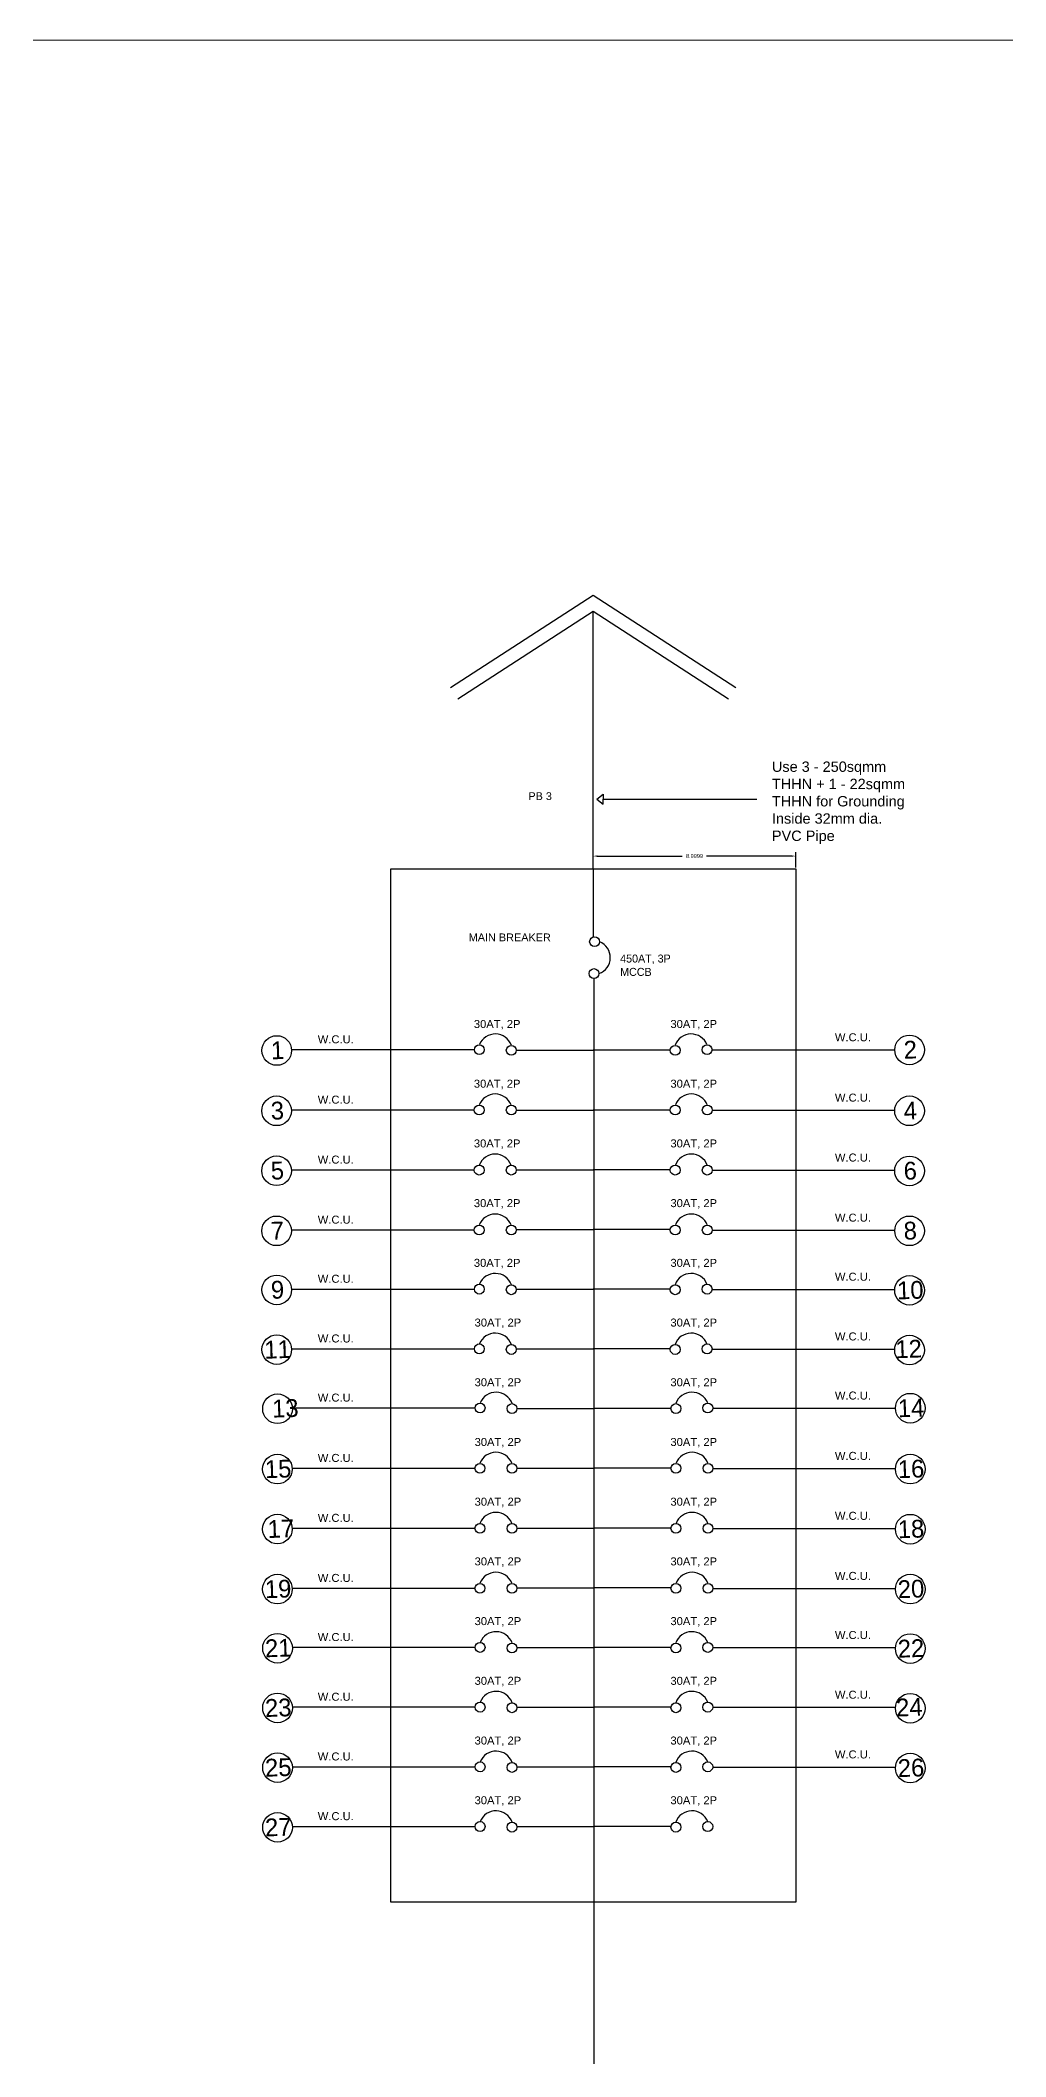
# Model space of a CAD drawing. Header units: inches. Extents: x -2 to 2474, y 1 to 287.
# Drawn here: x 1692.2 to 1735.1, y 185.4 to 275.1 of the extents above; entities that cross this region are included whole.
import ezdxf

# ---------------------------------------------------------------- set-up
doc = ezdxf.new("R2010")
doc.units = ezdxf.units.IN
doc.header["$MEASUREMENT"] = 0
doc.layers.add('PDF_BORDER', color=7, linetype='Continuous')
doc.styles.add('PDF Arial', font='arial.ttf')
doc.dimstyles.get("Standard").update_dxf_attribs({"dimtxt": 0.18, "dimasz": 0.18, "dimexe": 0.18, "dimexo": 0.0625, "dimgap": 0.09, "dimtad": 0, "dimtih": 1, "dimtoh": 1, "dimdec": 4, "dimzin": 0, "dimdsep": 46, "dimtxsty": 'Standard', "dimcen": 0.09, "dimadec": 0, "dimazin": 0, "dimtfac": 1, "dimtdec": 4, "dimtofl": 0, "dimtmove": 0, "dimatfit": 3, "dimfxl": 1, "dimtolj": 1, "dimtzin": 0, "dimarcsym": 0})

# ---------------------------------------------------------------- blocks, each defined once
blk = doc.blocks.new('*D25')
at = {"color": 0, "lineweight": -2, "transparency": 16777216}
for p, q in [((1716.738, 238.32), (1716.738, 239.005)), ((1716.918, 238.825), (1720.698, 238.825)), ((1725.558, 238.825), (1721.778, 238.825)), ((1725.738, 238.32), (1725.738, 239.005))]:
    blk.add_line(p, q, dxfattribs=at)
at = {"color": 0, "transparency": 16777216}
for points in [[(1716.918, 238.855), (1716.918, 238.795), (1716.738, 238.825)], [(1725.558, 238.855), (1725.558, 238.795), (1725.738, 238.825)]]:
    blk.add_solid(points, dxfattribs=at)
at = {"layer": 'Defpoints', "color": 0, "transparency": 16777216}
for p in [(1725.738, 238.825), (1716.738, 238.258), (1725.738, 238.258)]:
    blk.add_point(p, dxfattribs=at)
at = {"color": 0, "transparency": 16777216, "insert": (1721.238, 238.825), "char_height": 0.18, "attachment_point": 5}
blk.add_mtext('\\A1;8.9999', dxfattribs=at)

msp = doc.modelspace()

# ---------------------------------------------------------------- linework, layer by layer
for p, q in [((1710.39273, 246.32251), (1716.7382, 250.4372)), ((1716.7382, 250.4372), (1723.08368, 246.32251)), ((1710.71872, 245.81978), (1716.7382, 249.72308)), ((1716.7382, 238.25777), (1716.7382, 249.72308)), ((1716.7382, 249.72308), (1722.75768, 245.81978)), ((1716.89861, 241.35411), (1717.18086, 241.57314)), ((1716.89861, 241.35411), (1717.18086, 241.13508)), ((1717.18086, 241.57314), (1717.18086, 241.35411)), ((1717.18086, 241.35411), (1724.01551, 241.35411)), ((1717.18086, 241.13508), (1717.18086, 241.35411)), ((1716.77066, 233.37952), (1716.77066, 183.25823)), ((1713.31447, 230.18595), (1716.7382, 230.18595)), ((1720.16194, 230.18595), (1716.7382, 230.18595)), ((1713.31447, 227.52994), (1716.7382, 227.52994)), ((1720.16194, 227.52994), (1716.7382, 227.52994)), ((1713.31447, 224.87392), (1716.7382, 224.87392)), ((1720.16194, 224.87392), (1716.7382, 224.87392)), ((1713.31447, 222.21791), (1716.7382, 222.21791)), ((1720.16194, 222.21791), (1716.7382, 222.21791)), ((1713.31447, 219.56189), (1716.7382, 219.56189)), ((1720.16194, 219.56189), (1716.7382, 219.56189)), ((1713.31447, 216.90587), (1716.7382, 216.90587)), ((1720.16194, 216.90587), (1716.7382, 216.90587)), ((1713.34693, 214.24986), (1716.77066, 214.24986)), ((1720.19439, 214.24986), (1716.77066, 214.24986)), ((1713.34693, 211.59384), (1716.77066, 211.59384)), ((1720.19439, 211.59384), (1716.77066, 211.59384)), ((1713.34693, 208.93783), (1716.77066, 208.93783)), ((1720.19439, 208.93783), (1716.77066, 208.93783)), ((1713.34693, 206.28181), (1716.77066, 206.28181)), ((1720.19439, 206.28181), (1716.77066, 206.28181)), ((1713.34693, 203.6258), (1716.77066, 203.6258)), ((1720.19439, 203.6258), (1716.77066, 203.6258)), ((1713.34693, 200.96978), (1716.77066, 200.96978)), ((1720.19439, 200.96978), (1716.77066, 200.96978)), ((1713.34693, 198.31376), (1716.77066, 198.31376)), ((1720.19439, 198.31376), (1716.77066, 198.31376)), ((1713.34693, 195.65775), (1716.77066, 195.65775)), ((1720.19439, 195.65775), (1716.77066, 195.65775)), ((1720.19439, 192.29932), (1716.77066, 192.29932))]:
    msp.add_line(p, q)
at = {"linetype": 'Continuous', "lineweight": -3}
msp.add_line((1716.7382, 238.25777), (1716.7382, 235.2293), dxfattribs=at)
msp.add_lwpolyline([(1725.73813, 192.29932), (1707.73827, 192.29932), (1707.73827, 238.25777), (1725.73813, 238.25777)], close=True)
for points in [[(1711.4565, 230.20364), (1707.10312, 230.20364), (1703.32963, 230.20364)], [(1722.01991, 230.20364), (1726.37328, 230.20364), (1730.14118, 230.20364)], [(1711.44989, 227.52009), (1707.09652, 227.52009), (1703.32302, 227.52009)], [(1722.02651, 227.52009), (1726.37988, 227.52009), (1730.14024, 227.52009)], [(1711.44989, 224.85422), (1703.32302, 224.85422)], [(1722.02651, 224.85422), (1730.14053, 224.85422)], [(1711.44989, 222.18179), (1703.32302, 222.18179)], [(1722.02651, 222.18179), (1730.14068, 222.18179)], [(1711.4565, 219.55335), (1707.10312, 219.55335), (1703.32963, 219.55335)], [(1722.01991, 219.55335), (1726.37328, 219.55335), (1730.14118, 219.55335)], [(1711.4565, 216.89735), (1707.10312, 216.89735), (1703.32963, 216.89735)], [(1722.01991, 216.89735), (1726.37328, 216.89735), (1730.09929, 216.89735)], [(1711.48896, 214.26755), (1707.13558, 214.26755), (1703.36209, 214.26755)], [(1722.05236, 214.26755), (1726.40574, 214.26755), (1730.17364, 214.26755)], [(1711.48235, 211.58399), (1707.12898, 211.58399), (1703.35548, 211.58399)], [(1722.05897, 211.58399), (1726.41234, 211.58399), (1730.1727, 211.58399)], [(1711.48235, 208.91813), (1703.35548, 208.91813)], [(1722.05897, 208.91813), (1730.17299, 208.91813)], [(1711.48235, 206.24569), (1703.35548, 206.24569)], [(1722.05897, 206.24569), (1730.17314, 206.24569)], [(1711.48896, 203.61725), (1707.13558, 203.61725), (1703.36209, 203.61725)], [(1722.05236, 203.61725), (1726.40574, 203.61725), (1730.17364, 203.61725)], [(1711.48896, 200.96126), (1707.13558, 200.96126), (1703.36209, 200.96126)], [(1722.05236, 200.96126), (1726.40574, 200.96126), (1730.13175, 200.96126)], [(1711.48896, 198.30522), (1707.13558, 198.30522), (1703.36209, 198.30522)], [(1722.05236, 198.30522), (1726.40574, 198.30522), (1730.17364, 198.30522)], [(1711.48896, 195.64923), (1707.13558, 195.64923), (1703.36209, 195.64923)]]:
    msp.add_lwpolyline(points, dxfattribs=at)
for centre in [(1716.79766, 235.01752), (1716.77066, 233.59948), (1711.67646, 230.21295), (1713.0945, 230.18595), (1720.3819, 230.18595), (1721.79994, 230.21295), (1711.66986, 227.52994), (1713.09472, 227.52994), (1720.38168, 227.52994), (1721.80654, 227.52994), (1711.66986, 224.8575), (1713.09472, 224.8575), (1720.38168, 224.8575), (1721.80654, 224.8575), (1711.66986, 222.19164), (1713.09472, 222.19164), (1720.38168, 222.19164), (1721.80654, 222.19164), (1711.67646, 219.56266), (1713.0945, 219.53566), (1720.3819, 219.53566), (1721.79994, 219.56266), (1711.67646, 216.90666), (1713.0945, 216.87966), (1720.3819, 216.87966), (1721.79994, 216.90666), (1711.70892, 214.27686), (1713.12696, 214.24986), (1720.41436, 214.24986), (1721.8324, 214.27686), (1711.70232, 211.59384), (1713.12718, 211.59384), (1720.41414, 211.59384), (1721.839, 211.59384), (1711.70232, 208.92141), (1713.12718, 208.92141), (1720.41414, 208.92141), (1721.839, 208.92141), (1711.70232, 206.25554), (1713.12718, 206.25554), (1720.41414, 206.25554), (1721.839, 206.25554), (1711.70892, 203.62656), (1713.12696, 203.59956), (1720.41436, 203.59956), (1721.8324, 203.62656), (1711.70892, 200.97057), (1713.12696, 200.94357), (1720.41436, 200.94357), (1721.8324, 200.97057), (1711.70892, 198.31453), (1713.12696, 198.28753), (1720.41436, 198.28753), (1721.8324, 198.31453), (1711.70892, 195.65853), (1713.12696, 195.63154), (1720.41436, 195.63154), (1721.8324, 195.65853)]:
    msp.add_circle(centre, 0.21997, dxfattribs=at)
for centre in [(1702.67076, 230.1776), (1730.80056, 230.20364), (1702.66416, 227.49405), (1730.79911, 227.49405), (1702.66416, 224.82818), (1730.79911, 224.82162), (1702.66416, 222.15575), (1730.79955, 222.15577), (1702.67076, 219.52731), (1730.79911, 219.50962), (1702.67076, 216.87131), (1730.79911, 216.85362), (1702.70322, 214.24151), (1730.83302, 214.26755), (1702.69662, 211.55795), (1730.83157, 211.55795), (1702.69662, 208.89209), (1730.83157, 208.88552), (1702.69662, 206.21965), (1730.83201, 206.21967), (1702.70322, 203.59122), (1730.83157, 203.57353), (1702.70322, 200.93522), (1730.83157, 200.91753), (1702.70322, 198.27918), (1730.83157, 198.2615), (1702.70322, 195.62319)]:
    msp.add_circle(centre, 0.65938)
for centre, start, end in [((1716.7382, 234.30938), 289.7501892, 68.0683026), ((1712.38461, 230.15349), 19.7501892, 158.0683026), ((1721.0918, 230.15349), 21.9316974, 160.2498108), ((1712.379, 227.48396), 20.8470356, 159.1583819), ((1721.0974, 227.48396), 20.8416181, 159.1529644), ((1712.379, 224.81153), 20.8470356, 159.1583819), ((1721.0974, 224.81153), 20.8416181, 159.1529644), ((1712.379, 222.14566), 20.8470356, 159.1583819), ((1721.0974, 222.14566), 20.8416181, 159.1529644), ((1712.38461, 219.5032), 19.7501892, 158.0683026), ((1721.0918, 219.5032), 21.9316974, 160.2498108), ((1712.38461, 216.8472), 19.7501892, 158.0683026), ((1721.0918, 216.8472), 21.9316974, 160.2498108), ((1712.41707, 214.2174), 19.7501892, 158.0683026), ((1721.12426, 214.2174), 21.9316974, 160.2498108), ((1712.41146, 211.54787), 20.8470356, 159.1583819), ((1721.12986, 211.54787), 20.8416181, 159.1529644), ((1712.41146, 208.87544), 20.8470356, 159.1583819), ((1721.12986, 208.87544), 20.8416181, 159.1529644), ((1712.41146, 206.20957), 20.8470356, 159.1583819), ((1721.12986, 206.20957), 20.8416181, 159.1529644), ((1712.41707, 203.56711), 19.7501892, 158.0683026), ((1721.12426, 203.56711), 21.9316974, 160.2498108), ((1712.41707, 200.91111), 19.7501892, 158.0683026), ((1721.12426, 200.91111), 21.9316974, 160.2498108), ((1712.41707, 198.25507), 19.7501892, 158.0683026), ((1721.12426, 198.25507), 21.9316974, 160.2498108), ((1712.41707, 195.59908), 19.7501892, 158.0683026), ((1721.12426, 195.59908), 21.9316974, 160.2498108)]:
    msp.add_arc(centre, 0.7584, start, end, dxfattribs=at)
at = {"layer": 'PDF_BORDER', "lineweight": 9}
msp.add_lwpolyline([(1960.10956, 1.32463), (1546.42024, 1.32463), (1546.42024, 275.11011), (1960.10956, 275.11011)], close=True, dxfattribs=at)

# ---------------------------------------------------------------- texts
at = {"linetype": 'Continuous', "lineweight": 5, "insert": (1724.68191, 239.35831), "char_height": 0.4609429, "width": 6.0975479, "attachment_point": 7, "style": 'PDF Arial'}
msp.add_mtext('\\pxt6;Use 3 - 250sqmm THHN + 1 - 22sqmm THHN for Grounding \\P\\ptz;Inside 32mm dia. PVC Pipe', dxfattribs=at)
at = {"linetype": 'Continuous', "lineweight": 5, "attachment_point": 9, "style": 'PDF Arial'}
for s, insert, char_height in [('PB 3', (1714.90149, 241.31354), 0.34565), ('MAIN BREAKER', (1714.85182, 235.03624), 0.3456501)]:
    msp.add_mtext(s, dxfattribs=dict(at, insert=insert, char_height=char_height))
at = {"insert": (1717.93574, 234.44449), "char_height": 0.3559039, "width": 3.4395509, "attachment_point": 1}
msp.add_mtext('450AT, 3P MCCB', dxfattribs=at)
at = {"linetype": 'Continuous', "lineweight": -3, "char_height": 0.355904, "attachment_point": 7, "style": 'PDF Arial'}
for insert in [(1711.43136, 231.1122), (1720.17101, 231.1122), (1711.43136, 228.45618), (1720.17101, 228.45618), (1711.43136, 225.80017), (1720.17101, 225.80017), (1711.43136, 223.14415), (1720.17101, 223.14415), (1711.43136, 220.48814), (1720.17101, 220.48814), (1711.46382, 217.83212), (1720.17101, 217.83212), (1711.46382, 215.17611), (1720.17101, 215.17611), (1711.46382, 212.52009), (1720.17101, 212.52009), (1711.46382, 209.86407), (1720.17101, 209.86407), (1711.46382, 207.20806), (1720.17101, 207.20806), (1711.46382, 204.55204), (1720.17101, 204.55204), (1711.46382, 201.89603), (1720.17101, 201.89603), (1720.17101, 201.89603), (1711.46382, 199.24001), (1720.17101, 199.24001), (1711.46382, 196.584), (1720.17101, 196.584)]:
    msp.add_mtext('30AT, 2P', dxfattribs=dict(at, insert=insert))
at = {"linetype": 'Continuous', "lineweight": -3, "char_height": 0.791257, "attachment_point": 1, "rotation": 1.9816712}
for s, width, insert in [('\\pxqc;1', 0.5485164, (1702.41588, 230.57329)), ('\\pxqc;2', 0.5485164, (1730.54568, 230.59933)), ('\\pxqc;3', 0.5485164, (1702.40928, 227.88973)), ('\\pxqc;4', 0.5485164, (1730.54423, 227.88973)), ('\\pxqc;5', 0.5485164, (1702.40928, 225.22387)), ('\\pxqc;6', 0.5485164, (1730.54423, 225.2173)), ('\\pxqc;7', 0.5485164, (1702.40928, 222.55144)), ('\\pxqc;8', 0.5485164, (1730.54467, 222.55145)), ('\\pxqc;9', 0.5485164, (1702.41588, 219.923)), ('\\pxqc;10', 0.5485164, (1730.54423, 219.90531)), ('\\pxqc;11', 0.5485164, (1702.41588, 217.267)), ('\\pxqc;12', 0.791257, (1730.3498, 217.28463)), ('13', 0.5485164, (1702.44834, 214.6372)), ('\\pxqc;14', 0.5485164, (1730.57814, 214.66323)), ('\\pxqc;15', 0.5485164, (1702.44173, 211.95364)), ('\\pxqc;16', 0.5485164, (1730.57668, 211.95364)), ('\\pxqc;17', 0.791257, (1702.44173, 209.28777)), ('\\pxqc;18', 0.5485164, (1730.57668, 209.28121)), ('\\pxqc;19', 0.5485164, (1702.44173, 206.61534)), ('\\pxqc;20', 0.5485164, (1730.57713, 206.61536)), ('\\pxqc;21', 0.5485164, (1702.44834, 203.9869)), ('\\pxqc;22', 0.5485164, (1730.57668, 203.96921)), ('\\pxqc;23', 0.5485164, (1702.44834, 201.3309)), ('\\pxqc;24', 0.791257, (1730.38226, 201.34854)), ('\\pxqc;25', 0.5485164, (1702.44834, 198.67487)), ('\\pxqc;26', 0.5485164, (1730.57668, 198.65718)), ('\\pxqc;27', 0.5485164, (1702.44834, 196.01887))]:
    msp.add_mtext_dynamic_manual_height_columns(s, width=width, gutter_width=1.9621, heights=[0], dxfattribs=dict(at, insert=insert))
at = {"linetype": 'Continuous', "lineweight": -3, "char_height": 0.355904, "width": 1.3522404, "attachment_point": 9, "style": 'PDF Arial'}
for insert in [(1706.09416, 230.49177), (1729.08327, 230.58218), (1706.09416, 227.80821), (1729.08327, 227.89863), (1706.09416, 225.14235), (1729.08327, 225.23276), (1706.09416, 222.46991), (1729.08327, 222.56033), (1706.09416, 219.84147), (1729.08327, 219.93189), (1706.09416, 217.18548), (1729.08327, 217.27589), (1706.09416, 214.55567), (1729.08327, 214.64609), (1706.09416, 211.87212), (1729.08327, 211.96253), (1706.09416, 209.20625), (1729.08327, 209.29667), (1706.09416, 206.53382), (1729.08327, 206.62423), (1706.09416, 203.90538), (1729.08327, 203.9958), (1706.09416, 201.24938), (1729.08327, 201.3398), (1706.09416, 198.59335), (1729.08327, 198.68376), (1706.09416, 195.93735)]:
    msp.add_mtext('W.C.U.', dxfattribs=dict(at, insert=insert))

# ---------------------------------------------------------------- dimensions: what is measured, and where the dimension line sits
dim = msp.add_linear_dim(base=(1725.73813, 238.82507), p1=(1716.7382, 238.25777), p2=(1725.73813, 238.25777), dimstyle='Standard')
dim.commit()
dim.dimension.update_dxf_attribs({"geometry": '*D25', "text_midpoint": (1721.23817, 238.82507)})

doc.saveas('drawing.dxf')
